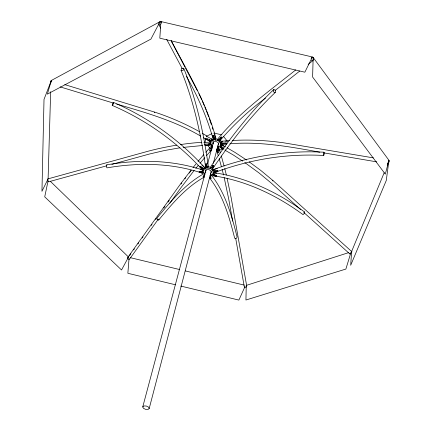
<?xml version="1.0" encoding="UTF-8"?>
<svg xmlns="http://www.w3.org/2000/svg" width="431" height="431" viewBox="0 0 431 431"><rect width="100%" height="100%" fill="white"/><g stroke="black" fill="none" stroke-linecap="round" stroke-linejoin="round"><path stroke-width="0.65" d="M246.214 286.739L245.939 300.014L345.872 269.063L350.947 252.474M384.177 172.739L351.626 251.445L350.689 265.28L386.262 180.519L388.956 160.316L313.17 57.474L312.389 56.984L160.946 21.55L160.052 21.647L51.305 80.495L44.016 99.41L41.952 191.299L48.105 178.838L50.653 91.755M50.928 82.375L50.966 81.039M313.17 57.474L312.604 77.014L385.309 174.162L388.956 160.316M160.946 21.55L159.809 38.192L304.846 72.198L312.389 56.984M201.837 172.061L201.87 171.554L203.082 170.11L203.335 170.267L201.837 172.061L199.3 171.349C197.775 172.508 201.891 172.691 202.414 173.203L203.222 172.238M210.517 175.008L210.366 176.899L211.271 178.138L211.104 178.526L209.983 178.208L210.086 176.947M129.041 258.708L127.856 273.286L175.525 284.794M160.688 28.139L158.786 24.578L159.093 22.487A1.826 1.374 -30.6 0 1 161.528 22.229L161.377 23.274M190.965 170.256L179.533 185.319L127.829 257.323L127.662 258.411A1.401 0.727 35.6 0 0 129.392 259.322L158.048 219.541M205.652 138.701L205.124 142.176L203.809 142.262M48.11 180.697L44.722 196.854L121.542 269.995L128.201 257.641M204.526 167.373L203.049 168.726L200.819 166.463C198.19 166.086 202.231 169.087 202.268 169.615C177.157 142.214 146.389 120.082 112.216 105.406L112.556 103.833A1.627 0.345 -65.4 0 1 113.563 102.443C148.07 117.324 179.14 139.698 204.526 167.373L201.827 165.003M113.563 102.443L113.229 104.016A1.627 0.345 -65.4 0 1 112.216 105.406M203.082 170.11C172.114 159.799 138.696 159.325 106.743 164.841L106.43 166.269A1.519 0.474 81.9 0 0 107.103 167.853C138.723 162.401 171.797 162.913 202.414 173.203M183.789 68.454L183.385 70.14A1.708 1.11 -21.9 0 1 181.074 70.345C193.772 101.366 200.997 134.321 205.63 167.433L205.996 167.503L205.528 164.491C205.539 163.678 206.578 163.812 206.832 164.421L207.3 167.427L208.383 166.549C203.734 133.109 196.493 99.825 183.789 68.454A1.708 1.11 -21.9 0 0 181.478 68.664L181.074 70.345M204.294 173.483C185.211 184.021 170.94 201.121 157.288 217.714L156.959 219.05A1.444 0.921 39.8 0 0 158.727 220.009L158.947 219.12M223.996 148.28L220.801 146.432L221.265 144.638L225.391 146.842M221.448 144.557L220.801 146.432M209.434 177.265L210.727 177.2L210.091 175.239L211.341 175.169L212.009 174.453L214.288 175.746L214.611 174.501M214.288 175.746L214.983 175.002L212.704 173.704L213.372 172.982L213.07 172.028L215.672 171.888L215.99 170.638M215.672 171.888L215.355 170.891L212.752 171.037L213.076 169.787L212.769 168.828M221.335 142.85L220.063 142.93L220.37 141.751L220.079 140.786M229.798 140.678L221.319 141.223L220.947 142.666L221.001 143.173L226.097 142.817L226.652 143.114A0.69 0.506 14.1 0 1 226.835 143.717L221.302 144.164L226.636 143.997M221.001 143.173L221.308 141.977M206.013 169.852L142.747 406.912L143.469 408.335L145.651 409.38L148.022 409.45L149.201 408.496L211.292 171.107M212.483 166.555L212.822 165.251M213.334 163.301L218.609 143.14M217.892 152.741A0.684 0.496 14.5 0 0 218.652 152.698L218.829 152.165L217.596 148.259L218.064 146.47L219.029 149.605M295.752 69.892C268.809 91.496 240.245 111.715 218.102 138.556L217.72 140.005L218.048 140.393L220.78 137.3L221.27 137.236A0.695 0.512 14.5 0 1 221.954 137.629L219.163 141.039L219.578 141.082L219.832 140.118M212.752 171.037L212.445 170.073L211.335 169.442L212.731 167.928L213.054 166.684L211.907 166.027M220.063 142.93L219.772 141.971L218.695 141.346L220.063 139.816L220.376 138.637M210.188 168.79L210.517 167.54L209.407 166.91L208.151 166.98L207.817 168.225L209.078 168.155L210.188 168.79L211.578 167.276L212.731 167.928M209.832 143.582L211.093 143.501L210.797 142.542L211.449 141.81L209.218 140.517L209.892 139.757L212.122 141.05L212.779 140.312L214.002 140.231L213.388 138.238L214.66 138.152L215.274 140.15L216.502 140.07L217.58 140.7L217.892 139.515L216.815 138.89L215.586 138.971L215.279 137.974M218.048 140.393L218.361 139.197M215.274 140.15L215.802 138.012C206.745 103.128 187.679 72.219 171.188 40.552M212.09 145.619L211.831 146.583L212.154 146.971L209.45 149.94L209.385 150.489A0.684 0.496 15.1 0 0 210.053 150.882L211.971 149.045M186.316 76.244C197.813 96.199 207.101 117.399 213.297 139.596L213.674 139.741L213.997 138.545M207.575 164.006L213.469 141.923M215.414 139.461L214.945 139.66L215.425 137.866L214.439 134.655M205.145 145.349L210.463 145.015L210.721 144.051M201.622 171.635L203.561 171.533L203.243 170.574L203.906 169.846L201.611 168.543L202.295 167.788L204.596 169.092L205.592 167.12L206.848 167.05M212.122 141.05L213.092 139.132M204.596 169.092L205.258 168.365L206.519 168.295L205.867 166.301L206.201 165.051M213.388 138.238L213.701 137.058M209.999 143.868L210.333 141.923L209.999 143.868L204.957 144.159L204.477 144.514M211.147 140.84L211.81 138.965L211.147 140.84L206.691 138.222L206.061 138.232A0.69 0.506 15.5 0 0 205.646 138.696M201.611 168.543L201.95 167.298M209.218 140.517L209.536 139.337M275.226 92.493L275.7 90.817A1.713 1.153 46.1 0 0 273.685 89.594C249.554 112.733 229.098 139.369 210.463 167.045L210.937 168.295L212.655 165.806C213.162 165.369 214.132 165.73 213.808 166.463L212.084 168.947L212.456 169.054C230.935 141.67 251.241 115.319 275.226 92.493A1.713 1.153 46.1 0 1 273.206 91.264L273.685 89.594M51.305 80.495L47.378 94.136L150.92 39.092L160.052 21.647M213.033 175.729C213.711 175.509 217.601 177.227 216.669 175.482L214.002 174.954L213.544 172.696L213.819 172.664C246.909 177.604 277.828 192.307 304.625 212.025L304.184 213.426A1.525 0.415 -55.3 0 1 302.923 214.557C276.406 195.054 245.789 180.535 213.033 175.729L212.79 174.517M214.304 171.646L214.616 172.551C249.355 159.497 286.674 153.377 323.756 155.478L324.241 153.932A1.638 0.426 -88.1 0 0 323.886 152.208C286.416 150.15 248.719 156.361 213.62 169.539L216.076 168.898M323.886 152.208L323.401 153.754A1.638 0.426 -88.1 0 0 323.756 155.478M308.154 64.391L312.89 60.647L313.628 58.654A1.832 1.422 54.2 0 0 311.505 57.323L311.139 58.32M214.002 174.954L213.819 172.664M219.266 150.64L219.223 150.23M227.094 178.24L231.145 197.63L246.704 285.963L246.284 286.998A1.406 0.711 -9.9 0 1 244.339 287.024L235.676 238.251M387.253 165.305L389.048 160.968M204.666 173.612L204.052 175.024L204.337 175.465L203.103 176.193L203.103 176.624L204.24 176.839M204.337 175.465L204.838 174.302M244.975 286.642L238.876 300.084L180.751 286.055M249.188 161.857L260.868 170.514L273.125 180.675L351.868 251.715L351.163 252.911A1.519 0.275 -47.1 0 1 349.837 253.967L304.017 212.645M349.837 253.967L350.306 253.175M212.672 166.819L213.701 165.326M129.3 255.96L130.868 253.778M133.61 249.964L134.391 248.87M137.915 243.968L138.701 242.874M142.225 237.966L143.011 236.878M151.233 225.429L152.019 224.341M155.543 219.433L156.329 218.339M163.769 207.984L164.944 206.347M168.079 201.983L169.254 200.35M169.825 203.195L181.203 187.388L194.176 170.444M205.528 164.491L206.255 163.554L206.535 165.359M154.363 112.636L154.751 112.146A227.433 171.861 45.4 0 1 197.904 130.787L199.553 131.746M193.013 167.664L195.879 164.028M195.803 168.392L198.282 165.326M158.727 220.009C172.012 203.982 185.804 187.377 204.251 177.103M202.161 173.046L202.909 172.152M198.034 161.453L203.642 154.761M199.628 172.335L200.377 171.441M199.995 163.29L204.698 157.698M206.293 136.358L211.987 133.572M205.786 152.326L211.788 145.619M217.58 140.7L218.948 139.17L220.063 139.816M212.02 147.736L210.592 148.889A0.684 0.496 15.1 0 1 210.188 148.77M220.074 138.755L221.83 136.794M206.411 155.731L211.54 150.026M219.578 141.082C233.311 125.152 248.633 110.616 265.528 98.063M217.914 145.322L218.727 144.423L218.183 142.65L216.195 141.497L213.932 141.643L212.725 143L213.092 144.175M220.963 143.701L220.3 144.428L221.41 145.069M222.213 146.896L221.529 147.644L219.314 146.362L218.657 147.09L217.434 147.165L217.887 148.641M203.938 175.584L204.849 174.593M210.57 173.402L211.389 172.513L210.824 170.741L208.776 169.577L206.454 169.701L205.226 171.042L205.802 172.809M203.049 168.726L203.41 168.354M272.521 180.912L272.963 180.476M200.135 167.223L201.056 166.414M142.747 406.912L143.916 405.954L146.298 406.018L148.49 407.074L149.201 408.496M275 90.58L299.734 71.04M214.616 172.551C214.843 172.098 219.848 171.226 217.272 170.38L214.255 171.393L213.62 169.539M210.366 176.899L210.818 176.635L210.98 174.598C225.208 192.495 231.592 215.015 237.055 236.829L236.678 238.154A1.449 0.9 -14.7 0 1 234.685 238.214C229.303 217.084 223.188 195.205 209.45 177.814M217.596 148.259L218.064 148.059L218.442 146.615L220.36 152.881M219.26 150.354L222.773 148.862M205.113 142.467L210.484 142.079M246.246 285.414L348.582 252.658M200.496 169.577L203.335 170.267M48.105 178.838L148.954 150.995A225.526 163.855 -23 0 1 176.586 145.177M106.694 165.806L48.493 181.85A1.508 0.329 73.8 0 1 47.739 180.303L47.728 178.957A1.508 0.329 73.8 0 1 47.96 179.188M111.871 164.378L149.379 154.039L164.599 150.505L179.883 147.811M183.207 147.413L202.489 145.516M216.68 168.693L217.283 168.661M201.843 142.386L195.291 142.806A225.526 163.855 -23 0 0 180.454 144.584M232.406 140.511C249.355 139.472 266.385 140.414 283.194 142.726L373.413 157.881M222.687 141.298L221.319 141.223M225.133 141.142L227.159 141.109M211.405 144.487L208.884 144.649L208.572 143.658M229.879 143.792C260.119 141.266 290.192 146.766 319.813 152.191M216.777 149.207L218.038 149.131M205.867 166.301L207.171 166.226L207.817 168.225M202.602 170.358L203.895 170.288M203.885 172.519L201.304 172.659L200.975 171.667M204.86 145.161L210.463 145.015M323.789 152.865L376.78 161.867M208.017 166.485L208.383 166.549M213.544 172.696L216.502 173.386M213.938 133.007L221.89 134.892M217.192 150.085L218.495 150.397M130.458 257.7L179.495 269.515M185.378 270.932L244.226 285.106M60.157 86.884L113.504 103.106M116.715 104.081C145.43 112.523 174.668 120.739 200.63 136.083M64.801 84.627L154.751 112.146M215.425 137.866L215.802 138.012M213.027 172.459L214.164 173.106M212.537 148.199L211.427 147.564L212.774 146.061L211.702 145.441L211.395 144.46M211.632 139.046L206.611 136.244A0.69 0.506 15.5 0 0 206.293 136.411M221.265 144.638L224.982 146.793M211.325 139.224L212.44 139.87M221.658 146.572L219.993 145.613L220.656 144.881L220.365 143.922L222.902 143.765L222.606 142.769M223.306 149.029L219.939 147.262L223.296 149.207M203.475 137.731L210.473 141.6L205.829 138.906M224.977 150.177L233.376 155.041L242.605 161.108M202.306 133.341L206.702 135.894M227.078 147.822L234.96 152.396L246.478 159.982M244.776 162.535L259.004 172.939L271.142 182.997L300.531 209.498M50.314 181.273L128.519 257.048M217.887 152.736L216.529 148.964M207.446 145.22L210.016 148.156M223.42 136.282L227.428 141.368M214.002 133.513L214.212 133.863M209.38 177.378L209.983 178.208M166.7 39.42L182.2 68.524M171.236 41.064L184.953 67.085M185.578 68.265L197.425 90.736M217.192 170.25L217.585 171.371M214.088 170.897L214.255 171.393M203.874 172.486L204.197 173.472M205.56 169.798L205.943 170.978M216.54 150.058L218.275 155.661M219.239 158.775L221.459 166.84M213.038 141.821L213.587 143.588M214.945 139.66L213.738 135.63L213.307 135.35A0.695 0.512 15.1 0 0 212.531 135.399L213.674 139.741M213.361 135.382L213.954 137.306M217.58 149.056L218.404 150.742A0.684 0.496 14.5 0 0 218.819 150.818M221.324 156.017L224.098 166.043M212.241 127.484L212.806 129.327M222.127 169.318L223.56 174.997M224.766 168.553L226.34 174.975M224.163 177.577L228.656 198.713L232.638 221.119M215.742 175.099L215.974 176.225M213.081 174.571L213.313 175.703M212.375 168.138L212.456 169.054M51.451 81.895L51.445 80.721A1.681 0.49 -74.6 0 0 50.513 82.192L50.519 83.953M198.917 93.667A231.808 78.921 89.1 0 1 201.751 99.68M202.301 100.919A231.808 78.921 89.1 0 1 204.38 105.767M204.881 106.99A231.808 78.921 89.1 0 1 206.12 110.083M206.605 111.338A231.808 78.921 89.1 0 1 207.333 113.234M207.559 113.838A231.808 78.921 89.1 0 1 208.679 116.882M209.342 118.735A231.808 78.921 89.1 0 1 211.276 124.392M180.998 184.021A226.587 63.524 -62.6 0 1 181.774 182.965M184.883 178.779A226.587 63.524 -62.6 0 1 185.664 177.744M189.209 173.095A226.587 63.524 -62.6 0 1 191.262 170.46M246.171 285.775A1.406 0.711 -9.9 0 1 246.704 285.963M127.829 257.323A1.401 0.727 35.6 0 1 128.406 257.404M303.85 212.531A1.525 0.415 -55.3 0 1 304.625 212.025M106.743 164.841A1.519 0.474 81.9 0 1 107.012 165.073M351.577 251.828A1.519 0.275 -47.1 0 1 351.868 251.72M225.424 149.799A0.69 0.501 14.1 0 1 225.111 149.961M312.89 60.647A1.832 1.422 54.2 0 1 311.301 60.119M160.397 24.793A1.826 1.374 -30.6 0 1 158.786 24.578M388.67 160.44A1.697 0.576 -78.8 0 1 388.924 162.212L388.045 163.78A1.697 0.576 -78.8 0 1 387.701 162.87"/></g></svg>
